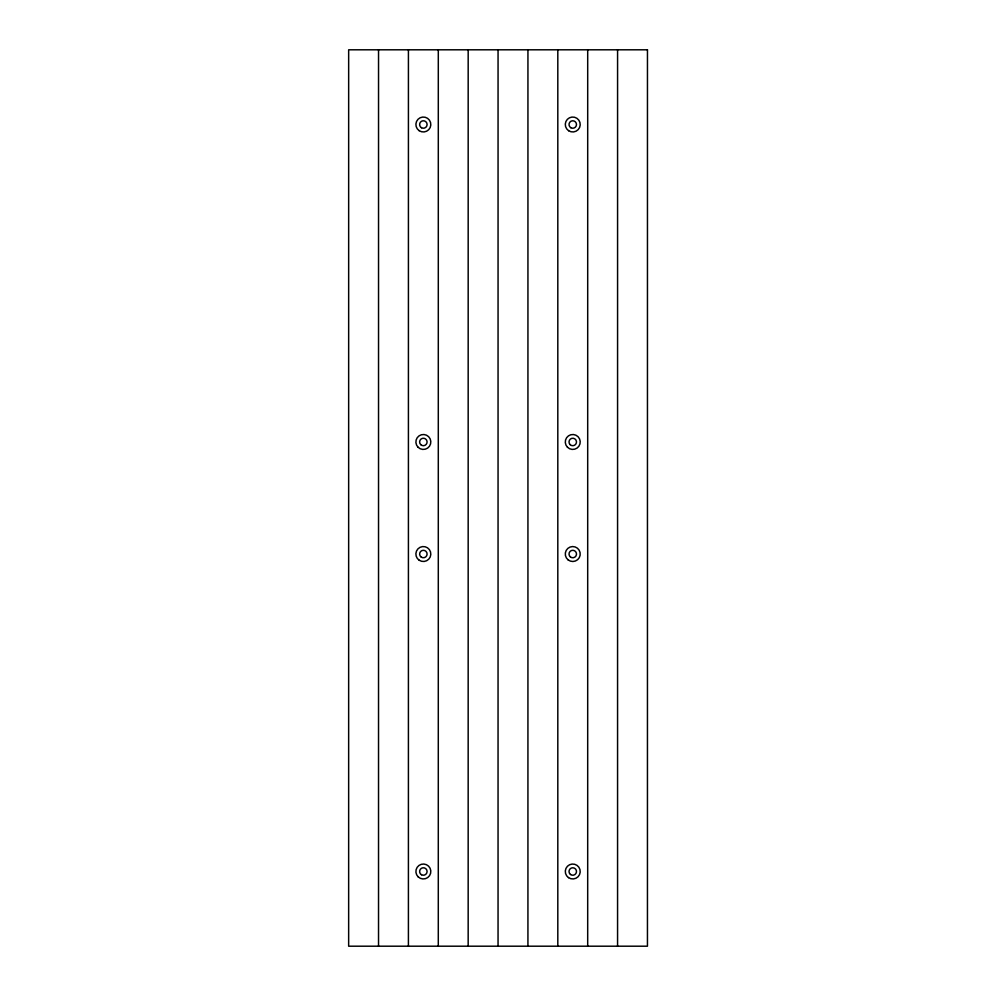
<?xml version="1.0" encoding="UTF-8"?>
<svg xmlns="http://www.w3.org/2000/svg" width="996" height="996" viewBox="0 0 996 996"><rect width="100%" height="100%" fill="white"/><g stroke="black" fill="none" stroke-linecap="round" stroke-linejoin="round"><path stroke-width="1.49" d="M617.582 49.8L617.57 946.2M587.702 49.8L587.69 946.2M557.81 49.8L557.81 946.2M527.942 49.8L527.93 946.2M498.062 49.8L498.05 946.2M468.182 49.8L468.17 946.2M438.302 49.8L438.29 946.2M408.422 49.8L408.41 946.2M378.542 49.8L378.53 946.2M647.462 49.8L348.662 49.8L348.65 946.2L647.45 946.2L647.462 49.8M421.482 874.737A3.735 3.735 0 0 0 427.085 871.5A3.735 3.735 0 0 0 421.482 868.263A3.735 3.735 0 0 0 421.482 874.737M570.471 874.463A3.735 3.735 0 0 0 576.46 871.998A3.735 3.735 0 0 0 571.331 868.051A3.735 3.735 0 0 0 570.471 874.463M421.482 127.737A3.735 3.735 0 0 0 427.097 124.5A3.735 3.735 0 0 0 421.495 121.263A3.735 3.735 0 0 0 421.482 127.737M570.882 127.737A3.735 3.735 0 0 0 576.485 124.5A3.735 3.735 0 0 0 570.895 121.263A3.735 3.735 0 0 0 570.882 127.737M568.604 130.713A7.47 7.47 0 0 0 580.207 124.986A7.47 7.47 0 0 0 569.451 117.802A7.47 7.47 0 0 0 568.604 130.713M419.154 130.675A7.47 7.47 0 0 0 430.807 125.048A7.47 7.47 0 0 0 420.113 117.777A7.47 7.47 0 0 0 419.154 130.675M568.492 877.625A7.47 7.47 0 0 0 580.195 872.135A7.47 7.47 0 0 0 569.575 864.74A7.47 7.47 0 0 0 568.492 877.625M418.171 876.866A7.47 7.47 0 0 0 430.608 873.305A7.47 7.47 0 0 0 421.296 864.316A7.47 7.47 0 0 0 418.171 876.866M570.459 556.976A3.735 3.735 0 0 0 576.46 554.548A3.735 3.735 0 0 0 571.355 550.564A3.735 3.735 0 0 0 570.459 556.976M568.056 559.839A7.47 7.47 0 0 0 580.133 555.183A7.47 7.47 0 0 0 570.073 547.053A7.47 7.47 0 0 0 568.056 559.839M419.216 560.25A7.47 7.47 0 0 0 430.807 554.498A7.47 7.47 0 0 0 420.038 547.327A7.47 7.47 0 0 0 419.216 560.25M421.296 557.138A3.735 3.735 0 0 0 427.085 554.249A3.735 3.735 0 0 0 421.694 550.688A3.735 3.735 0 0 0 421.296 557.138M570.11 444.614A3.735 3.735 0 0 0 576.36 442.946A3.735 3.735 0 0 0 571.791 438.365A3.735 3.735 0 0 0 570.11 444.614M567.471 447.254A7.47 7.47 0 0 0 579.971 443.905A7.47 7.47 0 0 0 570.82 434.754A7.47 7.47 0 0 0 567.471 447.254M418.071 447.254A7.47 7.47 0 0 0 430.571 443.905A7.47 7.47 0 0 0 421.42 434.754A7.47 7.47 0 0 0 418.071 447.254M420.71 444.614A3.735 3.735 0 0 0 426.96 442.946A3.735 3.735 0 0 0 422.391 438.365A3.735 3.735 0 0 0 420.71 444.614"/></g></svg>
